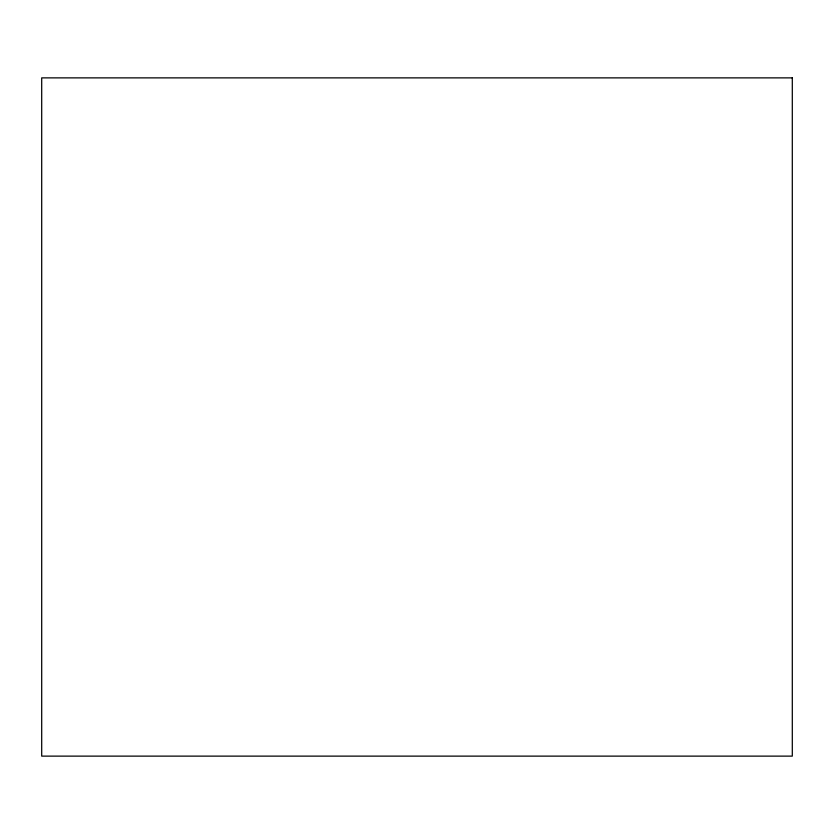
<?xml version="1.0" encoding="UTF-8"?>
<svg xmlns="http://www.w3.org/2000/svg" width="834" height="834" viewBox="0 0 834 834"><rect width="100%" height="100%" fill="white"/><g stroke="black" fill="none" stroke-linecap="round" stroke-linejoin="round"><path stroke-width="1.25" d="M792.3 77.875L41.7 77.875L41.7 756.125L792.3 756.125L792.3 77.875"/></g></svg>
